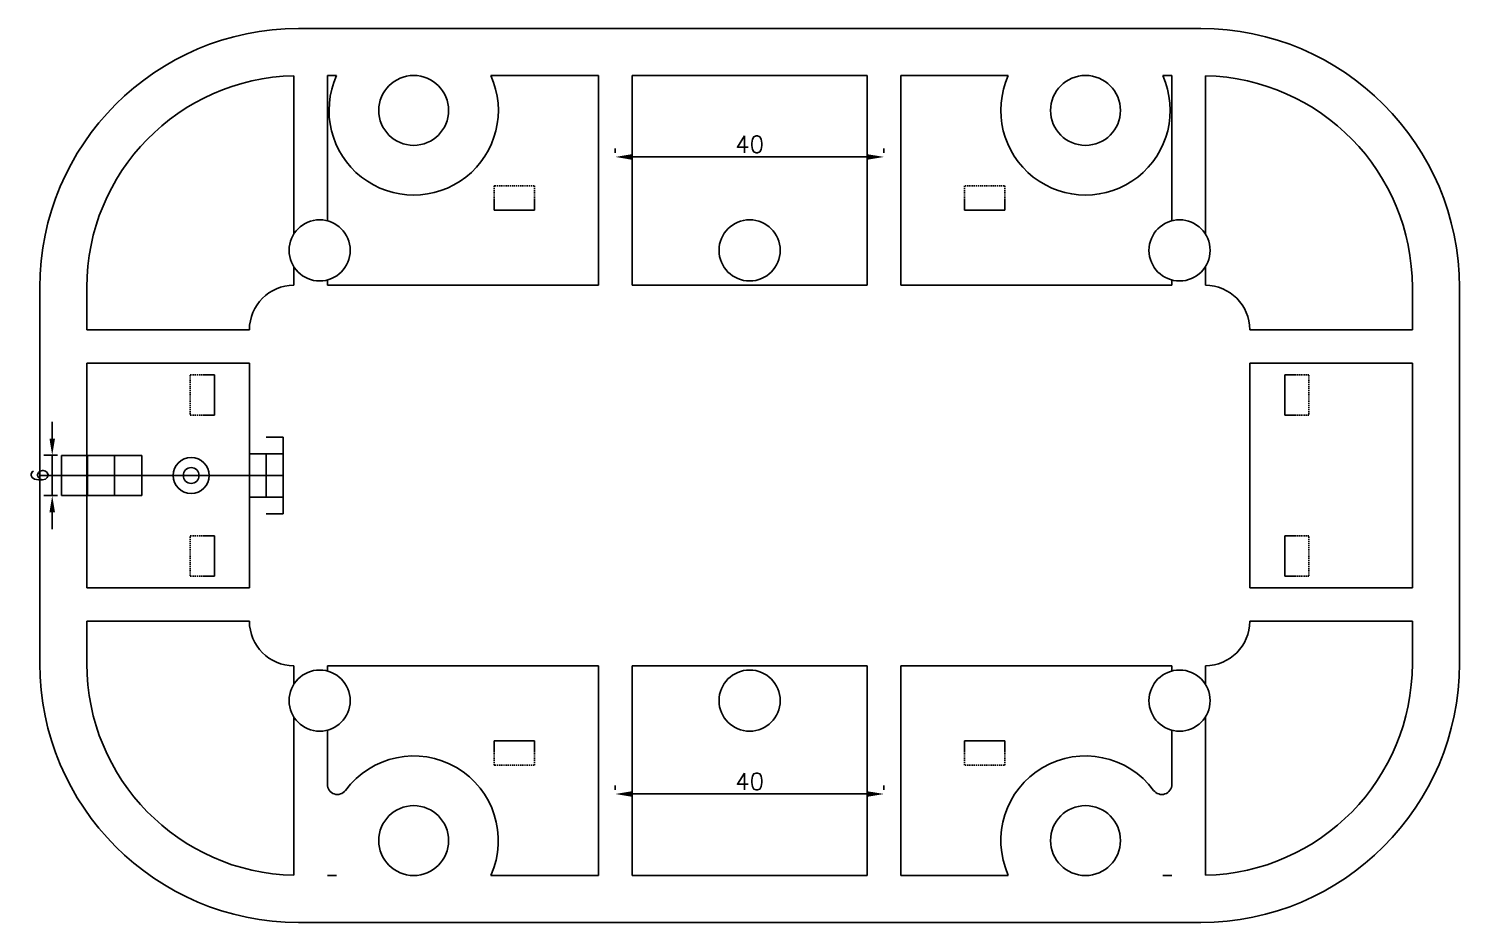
# Model space of a CAD drawing. Extents: x 39 to 581, y 80 to 364.
# Drawn here: x 367.9 to 580.9, y 186.5 to 319.5 of the extents above; entities that cross this region are included whole.
import ezdxf

# ---------------------------------------------------------------- set-up
doc = ezdxf.new("R2010")
doc.units = 0
doc.layers.get('0').update_dxf_attribs({"linetype": 'CONTINUOUS'})
doc.layers.get('DEFPOINTS').update_dxf_attribs({"linetype": 'CONTINUOUS'})
doc.styles.get("Standard").update_dxf_attribs({"font": 'txt.shx', "bigfont": 'whgtxt.shx'})
doc.dimstyles.new('ISO-25', dxfattribs={"dimtxt": 2.5, "dimasz": 2.5, "dimexe": 1.25, "dimexo": 0.625, "dimtad": 1, "dimtxsty": 'STANDARD', "dimcen": 2.5, "dimazin": 3, "dimtfac": 1, "dimtmove": 0, "dimatfit": 3})

# ---------------------------------------------------------------- blocks, each defined once
blk = doc.blocks.new('*D30')
at = {"color": 0}
for p, q in [((371.41, 258.5), (371.41, 261)), ((372.19, 256), (370.16, 256)), ((371.41, 250), (371.41, 256)), ((372.19, 250), (370.16, 250)), ((371.41, 247.5), (371.41, 245))]:
    blk.add_line(p, q, dxfattribs=at)
for points in [[(371, 258.5), (371.83, 258.5), (371.41, 256)], [(371, 247.5), (371.83, 247.5), (371.41, 250)]]:
    blk.add_solid(points, dxfattribs=at)
at = {"layer": 'DEFPOINTS', "color": 0}
for p in [(371.41, 256), (372.81, 256), (372.81, 250)]:
    blk.add_point(p, dxfattribs=at)
at = {"color": 0, "insert": (369.54, 253), "char_height": 2.5, "attachment_point": 5, "rotation": 90}
blk.add_mtext('6', dxfattribs=at)
blk = doc.blocks.new('*D43')
at = {"color": 0}
for p, q in [((455.22, 301.02), (455.22, 301.65)), ((457.72, 300.4), (492.72, 300.4)), ((495.22, 301.02), (495.22, 301.65))]:
    blk.add_line(p, q, dxfattribs=at)
for points in [[(457.72, 300.81), (457.72, 299.98), (455.22, 300.4)], [(492.72, 300.81), (492.72, 299.98), (495.22, 300.4)]]:
    blk.add_solid(points, dxfattribs=at)
at = {"layer": 'DEFPOINTS', "color": 0}
for p in [(455.22, 300.4), (495.22, 300.4), (495.22, 300.4)]:
    blk.add_point(p, dxfattribs=at)
at = {"color": 0, "insert": (475.22, 302.27), "char_height": 2.5, "attachment_point": 5}
blk.add_mtext('40', dxfattribs=at)
blk = doc.blocks.new('*D44')
at = {"color": 0}
for p, q in [((455.22, 206.22), (455.22, 206.85)), ((495.22, 206.22), (495.22, 206.85)), ((457.72, 205.6), (492.72, 205.6))]:
    blk.add_line(p, q, dxfattribs=at)
for points in [[(457.72, 206.01), (457.72, 205.18), (455.22, 205.6)], [(492.72, 206.01), (492.72, 205.18), (495.22, 205.6)]]:
    blk.add_solid(points, dxfattribs=at)
at = {"layer": 'DEFPOINTS', "color": 0}
for p in [(455.22, 205.6), (495.22, 205.6), (495.22, 205.6)]:
    blk.add_point(p, dxfattribs=at)
at = {"color": 0, "insert": (475.22, 207.47), "char_height": 2.5, "attachment_point": 5}
blk.add_mtext('40', dxfattribs=at)

msp = doc.modelspace()

# ---------------------------------------------------------------- linework, layer by layer
at = {"color": 5}
for p, q in [((407.367, 319.489), (407.367, 319.495)), ((542.368, 319.495), (408.067, 319.495)), ((407.367, 288.919), (407.367, 312.493)), ((412.367, 290.898), (412.367, 312.495)), ((413.727, 312.495), (412.367, 312.495)), ((452.717, 312.495), (436.708, 312.495)), ((452.717, 281.295), (452.717, 312.495)), ((457.717, 281.295), (457.717, 312.495)), ((492.717, 312.495), (457.717, 312.495)), ((492.717, 281.295), (492.717, 312.495)), ((497.717, 281.295), (497.717, 312.495)), ((497.717, 312.495), (513.727, 312.495)), ((536.708, 312.495), (538.068, 312.495)), ((538.068, 290.898), (538.068, 312.495)), ((543.068, 288.919), (543.068, 312.493)), ((437.217, 295.901), (437.217, 296.094)), ((437.477, 296.094), (437.217, 296.094)), ((437.799, 296.094), (437.619, 296.094)), ((438.12, 296.094), (437.941, 296.094)), ((438.425, 296.094), (438.245, 296.094)), ((438.746, 296.094), (438.567, 296.094)), ((439.068, 296.094), (438.889, 296.094)), ((439.361, 296.094), (439.181, 296.094)), ((439.682, 296.094), (439.503, 296.094)), ((440.004, 296.094), (439.825, 296.094)), ((440.308, 296.094), (440.129, 296.094)), ((440.63, 296.094), (440.451, 296.094)), ((440.923, 296.094), (440.743, 296.094)), ((441.244, 296.094), (441.065, 296.094)), ((441.566, 296.094), (441.387, 296.094)), ((441.87, 296.094), (441.691, 296.094)), ((442.192, 296.094), (442.013, 296.094)), ((442.514, 296.094), (442.335, 296.094)), ((442.818, 296.094), (442.639, 296.094)), ((443.14, 296.094), (442.961, 296.094)), ((443.217, 295.901), (443.217, 296.094)), ((507.217, 295.901), (507.217, 296.094)), ((507.295, 296.094), (507.474, 296.094)), ((507.617, 296.094), (507.796, 296.094)), ((507.921, 296.094), (508.1, 296.094)), ((508.243, 296.094), (508.422, 296.094)), ((508.565, 296.094), (508.744, 296.094)), ((508.869, 296.094), (509.048, 296.094)), ((509.191, 296.094), (509.37, 296.094)), ((509.512, 296.094), (509.692, 296.094)), ((509.805, 296.094), (509.984, 296.094)), ((510.127, 296.094), (510.306, 296.094)), ((510.431, 296.094), (510.61, 296.094)), ((510.753, 296.094), (510.932, 296.094)), ((511.074, 296.094), (511.254, 296.094)), ((511.367, 296.094), (511.546, 296.094)), ((511.689, 296.094), (511.868, 296.094)), ((512.01, 296.094), (512.19, 296.094)), ((512.315, 296.094), (512.494, 296.094)), ((512.636, 296.094), (512.816, 296.094)), ((512.958, 296.094), (513.137, 296.094)), ((513.217, 295.901), (513.217, 296.094)), ((437.217, 295.585), (437.217, 295.778)), ((437.217, 295.282), (437.217, 295.474)), ((437.217, 294.955), (437.217, 295.148)), ((437.217, 294.639), (437.217, 294.832)), ((437.217, 294.336), (437.217, 294.528)), ((437.217, 294.043), (437.217, 294.236)), ((437.217, 292.495), (437.217, 293.995)), ((443.217, 295.585), (443.217, 295.778)), ((443.217, 295.282), (443.217, 295.474)), ((443.217, 294.955), (443.217, 295.148)), ((443.217, 294.639), (443.217, 294.832)), ((443.217, 294.336), (443.217, 294.528)), ((443.217, 294.043), (443.217, 294.236)), ((443.217, 292.495), (443.217, 293.995)), ((507.217, 295.585), (507.217, 295.778)), ((507.217, 295.282), (507.217, 295.474)), ((507.217, 294.955), (507.217, 295.148)), ((507.217, 294.639), (507.217, 294.832)), ((507.217, 294.336), (507.217, 294.528)), ((507.217, 294.043), (507.217, 294.236)), ((507.217, 292.495), (507.217, 293.995)), ((513.217, 295.585), (513.217, 295.778)), ((513.217, 295.282), (513.217, 295.474)), ((513.217, 294.955), (513.217, 295.148)), ((513.217, 294.639), (513.217, 294.832)), ((513.217, 294.336), (513.217, 294.528)), ((513.217, 294.043), (513.217, 294.236)), ((513.217, 292.495), (513.217, 293.995)), ((443.217, 292.495), (437.217, 292.495)), ((507.217, 292.495), (513.217, 292.495)), ((407.367, 281.295), (407.367, 284.072)), ((543.068, 281.295), (543.068, 284.072)), ((412.367, 281.295), (412.367, 282.093)), ((452.717, 281.295), (412.367, 281.295)), ((492.717, 281.295), (457.717, 281.295)), ((538.068, 281.295), (497.717, 281.295)), ((538.068, 281.295), (538.068, 282.093)), ((369.567, 224.995), (369.567, 280.995)), ((376.567, 274.695), (376.567, 280.995)), ((573.868, 274.695), (573.868, 280.995)), ((573.868, 274.695), (573.868, 280.995)), ((580.868, 224.995), (580.868, 280.995)), ((400.767, 274.695), (376.567, 274.695)), ((549.668, 274.695), (573.868, 274.695)), ((376.567, 236.295), (376.567, 269.695)), ((400.767, 269.695), (376.567, 269.695)), ((400.767, 269.695), (400.767, 236.295)), ((549.668, 269.695), (549.668, 236.295)), ((549.668, 269.695), (573.868, 269.695)), ((573.868, 236.295), (573.868, 269.695)), ((392.161, 267.996), (391.968, 267.996)), ((391.968, 267.736), (391.968, 267.916)), ((391.968, 267.415), (391.968, 267.594)), ((391.968, 267.093), (391.968, 267.272)), ((391.968, 266.789), (391.968, 266.968)), ((391.968, 266.467), (391.968, 266.646)), ((391.968, 266.145), (391.968, 266.324)), ((392.477, 267.996), (392.284, 267.996)), ((392.78, 267.996), (392.588, 267.996)), ((393.107, 267.996), (392.914, 267.996)), ((393.423, 267.996), (393.23, 267.996)), ((393.726, 267.996), (393.534, 267.996)), ((394.019, 267.996), (393.827, 267.996)), ((395.567, 267.996), (394.067, 267.996)), ((395.567, 261.996), (395.567, 267.996)), ((554.868, 261.996), (554.868, 267.996)), ((554.868, 267.996), (556.368, 267.996)), ((556.416, 267.996), (556.608, 267.996)), ((556.709, 267.996), (556.901, 267.996)), ((557.012, 267.996), (557.205, 267.996)), ((557.328, 267.996), (557.521, 267.996)), ((557.654, 267.996), (557.847, 267.996)), ((557.958, 267.996), (558.151, 267.996)), ((558.274, 267.996), (558.467, 267.996)), ((558.467, 267.736), (558.467, 267.916)), ((558.467, 267.415), (558.467, 267.594)), ((558.467, 267.093), (558.467, 267.272)), ((558.467, 266.789), (558.467, 266.968)), ((558.467, 266.467), (558.467, 266.646)), ((558.467, 266.145), (558.467, 266.324)), ((391.968, 265.853), (391.968, 266.032)), ((391.968, 265.531), (391.968, 265.71)), ((391.968, 265.209), (391.968, 265.388)), ((391.968, 264.905), (391.968, 265.084)), ((391.968, 264.583), (391.968, 264.762)), ((391.968, 264.291), (391.968, 264.47)), ((391.968, 263.969), (391.968, 264.148)), ((558.467, 265.853), (558.467, 266.032)), ((558.467, 265.531), (558.467, 265.71)), ((558.467, 265.209), (558.467, 265.388)), ((558.467, 264.905), (558.467, 265.084)), ((558.467, 264.583), (558.467, 264.762)), ((558.467, 264.291), (558.467, 264.47)), ((558.467, 263.969), (558.467, 264.148)), ((391.968, 263.647), (391.968, 263.826)), ((391.968, 263.343), (391.968, 263.522)), ((391.968, 263.021), (391.968, 263.2)), ((391.968, 262.699), (391.968, 262.879)), ((391.968, 262.395), (391.968, 262.574)), ((391.968, 262.073), (391.968, 262.253)), ((392.161, 261.996), (391.968, 261.996)), ((392.477, 261.996), (392.284, 261.996)), ((392.78, 261.996), (392.588, 261.996)), ((393.107, 261.996), (392.914, 261.996)), ((393.423, 261.996), (393.23, 261.996)), ((393.726, 261.996), (393.534, 261.996)), ((394.019, 261.996), (393.827, 261.996)), ((395.567, 261.996), (394.067, 261.996)), ((554.868, 261.996), (556.368, 261.996)), ((556.416, 261.996), (556.608, 261.996)), ((556.709, 261.996), (556.901, 261.996)), ((557.012, 261.996), (557.205, 261.996)), ((557.328, 261.996), (557.521, 261.996)), ((557.654, 261.996), (557.847, 261.996)), ((557.958, 261.996), (558.151, 261.996)), ((558.274, 261.996), (558.467, 261.996)), ((558.467, 263.647), (558.467, 263.826)), ((558.467, 263.343), (558.467, 263.522)), ((558.467, 263.021), (558.467, 263.2)), ((558.467, 262.699), (558.467, 262.879)), ((558.467, 262.395), (558.467, 262.574)), ((558.467, 262.073), (558.467, 262.253)), ((405.767, 258.695), (403.267, 258.695)), ((405.767, 247.295), (405.767, 258.695)), ((384.774, 255.995), (372.811, 255.995)), ((372.811, 249.995), (372.811, 255.995)), ((376.671, 249.995), (376.671, 255.995)), ((380.671, 249.995), (380.671, 255.995)), ((384.774, 249.995), (384.774, 255.995)), ((405.767, 256.195), (400.767, 256.195)), ((403.267, 249.795), (403.267, 256.195)), ((405.767, 252.995), (369.567, 252.995)), ((384.774, 249.995), (372.811, 249.995)), ((405.767, 249.795), (400.767, 249.795)), ((405.767, 247.295), (403.267, 247.295)), ((392.161, 243.995), (391.968, 243.995)), ((391.968, 243.917), (391.968, 243.738)), ((391.968, 243.595), (391.968, 243.416)), ((391.968, 243.291), (391.968, 243.112)), ((391.968, 242.969), (391.968, 242.79)), ((392.477, 243.995), (392.284, 243.995)), ((392.78, 243.995), (392.588, 243.995)), ((393.107, 243.995), (392.914, 243.995)), ((393.423, 243.995), (393.23, 243.995)), ((393.726, 243.995), (393.534, 243.995)), ((394.019, 243.995), (393.827, 243.995)), ((395.567, 243.995), (394.067, 243.995)), ((395.567, 243.995), (395.567, 237.995)), ((554.868, 243.995), (554.868, 237.995)), ((554.868, 243.995), (556.368, 243.995)), ((556.416, 243.995), (556.608, 243.995)), ((556.709, 243.995), (556.901, 243.995)), ((557.012, 243.995), (557.205, 243.995)), ((557.328, 243.995), (557.521, 243.995)), ((557.654, 243.995), (557.847, 243.995)), ((557.958, 243.995), (558.151, 243.995)), ((558.274, 243.995), (558.467, 243.995)), ((558.467, 243.917), (558.467, 243.738)), ((558.467, 243.595), (558.467, 243.416)), ((558.467, 243.291), (558.467, 243.112)), ((558.467, 242.969), (558.467, 242.79)), ((391.968, 242.647), (391.968, 242.468)), ((391.968, 242.343), (391.968, 242.164)), ((391.968, 242.022), (391.968, 241.842)), ((391.968, 241.7), (391.968, 241.52)), ((391.968, 241.407), (391.968, 241.228)), ((391.968, 241.085), (391.968, 240.906)), ((391.968, 240.781), (391.968, 240.602)), ((558.467, 242.647), (558.467, 242.468)), ((558.467, 242.343), (558.467, 242.164)), ((558.467, 242.022), (558.467, 241.842)), ((558.467, 241.7), (558.467, 241.52)), ((558.467, 241.407), (558.467, 241.228)), ((558.467, 241.085), (558.467, 240.906)), ((558.467, 240.781), (558.467, 240.602)), ((391.968, 240.46), (391.968, 240.28)), ((391.968, 240.138), (391.968, 239.958)), ((391.968, 239.845), (391.968, 239.666)), ((391.968, 239.523), (391.968, 239.344)), ((391.968, 239.202), (391.968, 239.022)), ((391.968, 238.898), (391.968, 238.718)), ((391.968, 238.576), (391.968, 238.396)), ((558.467, 240.46), (558.467, 240.28)), ((558.467, 240.138), (558.467, 239.958)), ((558.467, 239.845), (558.467, 239.666)), ((558.467, 239.523), (558.467, 239.344)), ((558.467, 239.202), (558.467, 239.022)), ((558.467, 238.898), (558.467, 238.718)), ((558.467, 238.576), (558.467, 238.396)), ((391.968, 238.254), (391.968, 238.075)), ((392.161, 237.995), (391.968, 237.995)), ((392.477, 237.995), (392.284, 237.995)), ((392.78, 237.995), (392.588, 237.995)), ((393.107, 237.995), (392.914, 237.995)), ((393.423, 237.995), (393.23, 237.995)), ((393.726, 237.995), (393.534, 237.995)), ((394.019, 237.995), (393.827, 237.995)), ((395.567, 237.995), (394.067, 237.995)), ((554.868, 237.995), (556.368, 237.995)), ((556.416, 237.995), (556.608, 237.995)), ((556.709, 237.995), (556.901, 237.995)), ((557.012, 237.995), (557.205, 237.995)), ((557.328, 237.995), (557.521, 237.995)), ((557.654, 237.995), (557.847, 237.995)), ((557.958, 237.995), (558.151, 237.995)), ((558.274, 237.995), (558.467, 237.995)), ((558.467, 238.254), (558.467, 238.075)), ((400.767, 236.295), (376.567, 236.295)), ((549.668, 236.295), (573.868, 236.295)), ((376.567, 231.295), (376.567, 224.995)), ((400.767, 231.295), (376.567, 231.295)), ((549.668, 231.295), (573.868, 231.295)), ((573.868, 231.295), (573.868, 224.995)), ((573.868, 231.295), (573.868, 224.995)), ((407.367, 224.695), (407.367, 221.919)), ((452.717, 224.695), (412.367, 224.695)), ((412.367, 224.695), (412.367, 223.897)), ((452.717, 224.695), (452.717, 193.495)), ((492.717, 224.695), (457.717, 224.695)), ((457.717, 224.695), (457.717, 193.495)), ((492.717, 224.695), (492.717, 193.495)), ((538.068, 224.695), (497.717, 224.695)), ((497.717, 224.695), (497.717, 193.495)), ((538.068, 224.695), (538.068, 223.897)), ((543.068, 224.695), (543.068, 221.919)), ((407.367, 217.071), (407.367, 193.498)), ((543.068, 217.071), (543.068, 193.498)), ((412.367, 215.092), (412.367, 207.03)), ((443.217, 213.495), (437.217, 213.495)), ((437.217, 213.495), (437.217, 211.995)), ((443.217, 213.495), (443.217, 211.995)), ((507.217, 213.495), (513.217, 213.495)), ((507.217, 213.495), (507.217, 211.995)), ((513.217, 213.495), (513.217, 211.995)), ((538.068, 215.092), (538.068, 207.03)), ((437.217, 211.948), (437.217, 211.755)), ((437.217, 211.655), (437.217, 211.462)), ((437.217, 211.351), (437.217, 211.158)), ((437.217, 211.035), (437.217, 210.842)), ((443.217, 211.948), (443.217, 211.755)), ((443.217, 211.655), (443.217, 211.462)), ((443.217, 211.351), (443.217, 211.158)), ((443.217, 211.035), (443.217, 210.842)), ((507.217, 211.948), (507.217, 211.755)), ((507.217, 211.655), (507.217, 211.462)), ((507.217, 211.351), (507.217, 211.158)), ((507.217, 211.035), (507.217, 210.842)), ((513.217, 211.948), (513.217, 211.755)), ((513.217, 211.655), (513.217, 211.462)), ((513.217, 211.351), (513.217, 211.158)), ((513.217, 211.035), (513.217, 210.842)), ((437.217, 210.709), (437.217, 210.516)), ((437.217, 210.405), (437.217, 210.213)), ((437.217, 210.089), (437.217, 209.896)), ((437.477, 209.896), (437.217, 209.896)), ((437.799, 209.896), (437.619, 209.896)), ((438.12, 209.896), (437.941, 209.896)), ((438.425, 209.896), (438.245, 209.896)), ((438.746, 209.896), (438.567, 209.896)), ((439.068, 209.896), (438.889, 209.896)), ((439.361, 209.896), (439.181, 209.896)), ((439.682, 209.896), (439.503, 209.896)), ((440.004, 209.896), (439.825, 209.896)), ((440.308, 209.896), (440.129, 209.896)), ((440.63, 209.896), (440.451, 209.896)), ((440.923, 209.896), (440.743, 209.896)), ((441.244, 209.896), (441.065, 209.896)), ((441.566, 209.896), (441.387, 209.896)), ((441.87, 209.896), (441.691, 209.896)), ((442.192, 209.896), (442.013, 209.896)), ((442.514, 209.896), (442.335, 209.896)), ((442.818, 209.896), (442.639, 209.896)), ((443.14, 209.896), (442.961, 209.896)), ((443.217, 210.709), (443.217, 210.516)), ((443.217, 210.405), (443.217, 210.213)), ((443.217, 210.089), (443.217, 209.896)), ((507.217, 210.709), (507.217, 210.516)), ((507.217, 210.405), (507.217, 210.213)), ((507.217, 210.089), (507.217, 209.896)), ((507.295, 209.896), (507.474, 209.896)), ((507.617, 209.896), (507.796, 209.896)), ((507.921, 209.896), (508.1, 209.896)), ((508.243, 209.896), (508.422, 209.896)), ((508.565, 209.896), (508.744, 209.896)), ((508.869, 209.896), (509.048, 209.896)), ((509.191, 209.896), (509.37, 209.896)), ((509.512, 209.896), (509.692, 209.896)), ((509.805, 209.896), (509.984, 209.896)), ((510.127, 209.896), (510.306, 209.896)), ((510.431, 209.896), (510.61, 209.896)), ((510.753, 209.896), (510.932, 209.896)), ((511.074, 209.896), (511.254, 209.896)), ((511.367, 209.896), (511.546, 209.896)), ((511.689, 209.896), (511.868, 209.896)), ((512.01, 209.896), (512.19, 209.896)), ((512.315, 209.896), (512.494, 209.896)), ((512.636, 209.896), (512.816, 209.896)), ((512.958, 209.896), (513.137, 209.896)), ((513.217, 210.709), (513.217, 210.516)), ((513.217, 210.405), (513.217, 210.213)), ((513.217, 210.089), (513.217, 209.896)), ((413.727, 193.495), (412.367, 193.495)), ((452.717, 193.495), (436.708, 193.495)), ((492.717, 193.495), (457.717, 193.495)), ((497.717, 193.495), (513.727, 193.495)), ((536.708, 193.495), (538.068, 193.495)), ((407.367, 186.502), (407.367, 186.495)), ((542.368, 186.495), (408.067, 186.495))]:
    msp.add_line(p, q, dxfattribs=at)
for centre, radius in [((425.217, 307.325), 5.2), ((525.217, 307.325), 5.2), ((411.217, 286.495), 4.55), ((475.217, 286.495), 4.55), ((539.217, 286.495), 4.55), ((392.084, 252.995), 2.68), ((392.084, 252.995), 1.18), ((411.217, 219.495), 4.55), ((475.217, 219.495), 4.55), ((539.217, 219.495), 4.55), ((425.217, 198.665), 5.2), ((525.217, 198.665), 5.2)]:
    msp.add_circle(centre, radius, dxfattribs=at)
for centre, radius, start, end in [((408.067, 280.995), 38.5, 90, 180), ((542.368, 280.995), 38.5, 0, 90), ((408.067, 280.995), 31.5, 91.27334, 180), ((425.217, 307.325), 12.6, 155.77522, 24.22478), ((525.217, 307.325), 12.6, 155.77522, 24.22478), ((542.368, 280.995), 31.5, 0, 88.72666), ((407.367, 274.695), 6.6, 90, 180), ((543.068, 274.695), 6.6, 0, 90), ((407.367, 231.295), 6.6, 180, 270), ((543.068, 231.295), 6.6, 270, 0), ((408.067, 224.995), 38.5, 180, 270), ((408.067, 224.995), 31.5, 180, 268.72666), ((542.368, 224.995), 38.5, 270, 0), ((542.368, 224.995), 31.5, 271.27334, 0), ((425.217, 198.665), 12.6, 335.77522, 143.61092), ((525.217, 198.665), 12.6, 36.38908, 204.22478), ((413.867, 207.03), 1.5, 180, 323.61092), ((536.568, 207.03), 1.5, 216.38908, 0)]:
    msp.add_arc(centre, radius, start, end, dxfattribs=at)

# ---------------------------------------------------------------- dimensions: what is measured, and where the dimension line sits
for base, p1, p2, picture, middle in [((495.217, 300.395), (455.217, 300.395), (495.217, 300.395), '*D43', (475.217, 302.27)), ((495.217, 205.595), (455.217, 205.595), (495.217, 205.595), '*D44', (475.217, 207.47))]:
    dim = msp.add_linear_dim(base=base, p1=p1, p2=p2, dimstyle='ISO-25', dxfattribs=at)
    dim.commit()
    dim.dimension.update_dxf_attribs({"geometry": picture, "text_midpoint": middle})
dim = msp.add_linear_dim(base=(371.413, 255.995), p1=(372.811, 249.995), p2=(372.811, 255.995), angle=90, dimstyle='ISO-25', dxfattribs=at)
dim.commit()
dim.dimension.update_dxf_attribs({"geometry": '*D30', "text_midpoint": (369.538, 252.995)})

doc.saveas('drawing.dxf')
